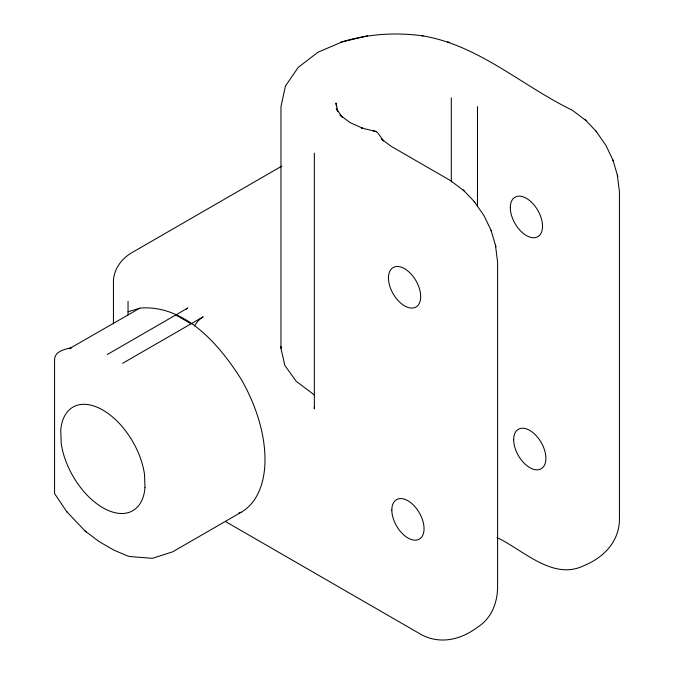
<?xml version="1.0" encoding="UTF-8"?>
<svg xmlns="http://www.w3.org/2000/svg" width="674" height="674" viewBox="0 0 674 674"><rect width="100%" height="100%" fill="white"/><g stroke="black" fill="none" stroke-linecap="round" stroke-linejoin="round"><path stroke-width="1.01" d="M281.783 166.116L131.818 252.699C121.615 258.656 113.889 268.918 113.443 281.007L113.443 323.95M69.422 348.643L139.83 308.161L128.043 311.792M107.309 354.499L187.869 307.984A17.086 9.866 -60 0 0 185.502 309.619M122.601 363.328L203.16 316.822A17.086 9.866 -60 0 0 194.618 325.837M140.133 308.069C184.979 304.606 219.277 344.566 241.107 379.1A115.355 66.6 60 0 1 241.107 512.299L172.628 551.837L152.4 558.325L129.602 556.53L126.594 555.519L113.83 550.094L98.994 541.525L84.958 530.885M69.304 348.77L71.655 347.599C64.763 349.41 54.299 351.07 54.56 360.32L54.56 493.553L66.751 511.667L86.221 532.216M586.001 120.587L572.394 110.258C522.299 86.061 478.565 44.922 422.16 35.773C395.394 32.217 368.114 33.919 342.249 41.847L317.909 52.269L298.237 67.383L285.422 86.036L280.974 106.585L280.974 348.45L284.858 365.477L296.24 381.341L314.345 394.956M239.102 512.922L241.107 512.299M367.65 35.773L340.463 42.277M464.15 190.936L450.544 180.607L391.131 146.3L381.248 138.869L383.624 140.967L378.038 133.182L375.957 131.489L361.399 128.001L363.185 128.439L350.042 122.617L339.966 115.035L342.333 117.133L336.275 108.683L337.935 111.783L335.93 102.97L336.511 106.585M373.253 130.84L375.957 131.489M447.561 41.847L449.347 42.277M422.16 35.773L423.087 36M175.779 314.96L191.079 323.798M496.991 537.591C523.294 549.782 552.933 581.325 584.577 565.351C604.999 556.876 620.375 539.908 619.44 516.789L619.44 191.736L617.291 174.785M225.52 521.558L418.352 632.886C437.906 645.254 460.291 640.418 477.832 626.98C491.405 618.496 497.513 602.623 497.589 587.138L497.589 262.085L495.449 245.134M596.018 131.169L605.842 145.264L612.877 159.915L617.814 176.554M474.167 201.518L483.991 215.613L491.026 230.255L495.963 246.903M66.751 511.667L67.408 512.35M584.737 119.256L596.675 131.851M462.886 189.605L474.825 202.2M612.877 159.915L613.138 160.825M491.026 230.255L491.287 231.174M477.478 106.585L477.478 206.396M451.302 97.856L451.302 181.913M314.345 153.099L314.345 408.916A17.086 9.866 -60 0 1 314.446 407.029M128.043 301.354L128.043 314.901M280.974 348.45A113.931 65.774 0 0 1 281.024 346.436M144.994 487.614L144.539 474.614A59.818 34.534 60 0 0 101.134 409.118A59.818 34.534 60 0 0 60.744 430.214L61.199 443.214A59.818 34.534 60 0 0 104.605 508.71A59.818 34.534 60 0 0 144.994 487.614M510.302 207.634A22.79 13.151 60 0 0 534.474 237.703A22.79 13.151 60 0 0 534.474 205.477A22.79 13.151 60 0 0 510.302 207.634M513.672 439.726A22.79 13.151 60 0 0 537.844 469.795A22.79 13.151 60 0 0 537.844 437.569A22.79 13.151 60 0 0 513.672 439.726M391.83 510.075A22.79 13.151 60 0 0 415.993 540.144A22.79 13.151 60 0 0 415.993 507.918A22.79 13.151 60 0 0 391.83 510.075M388.46 277.983A22.79 13.151 60 0 0 412.623 308.052A22.79 13.151 60 0 0 412.623 275.826A22.79 13.151 60 0 0 388.46 277.983"/></g></svg>
